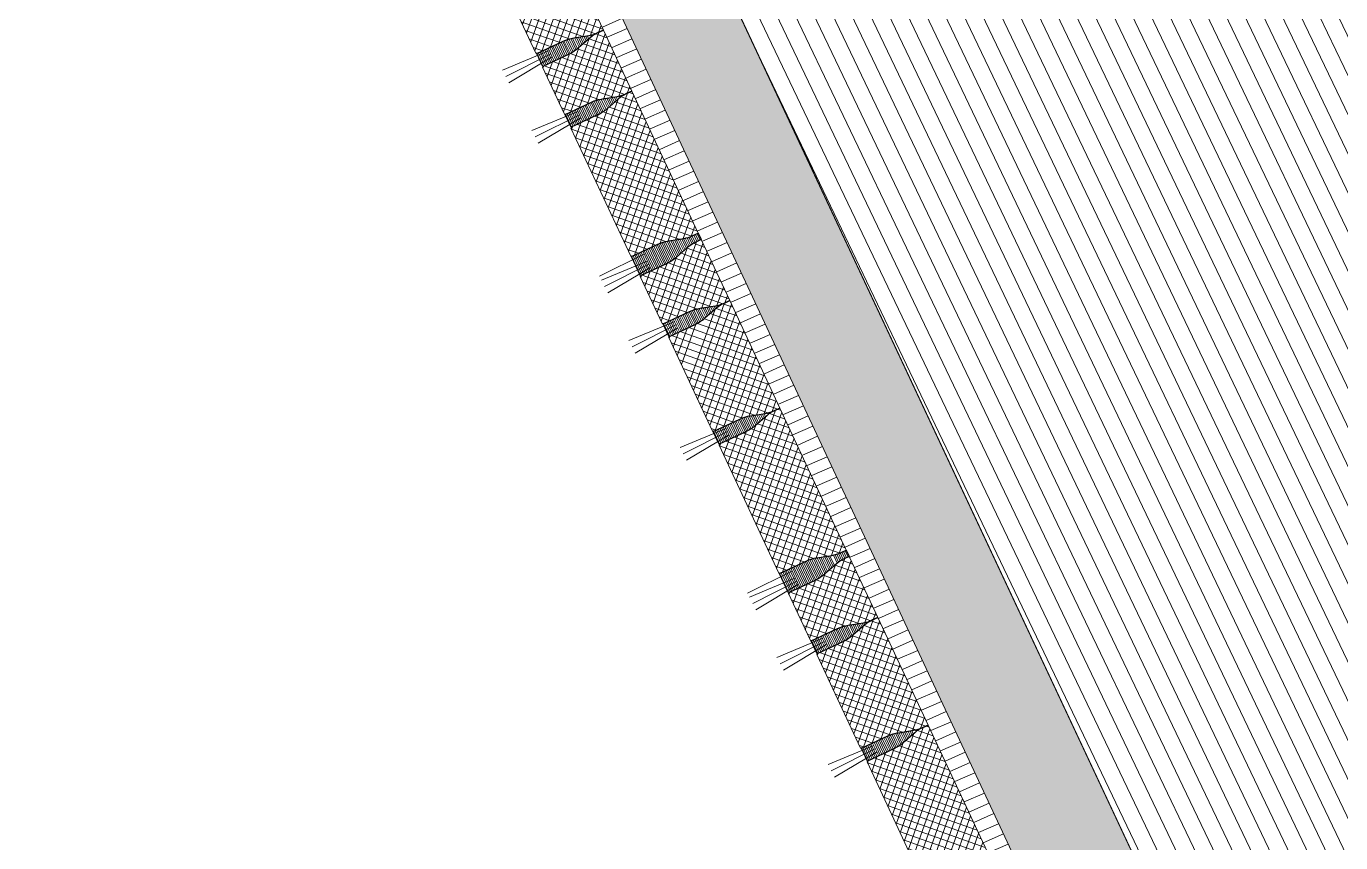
# Model space of a CAD drawing. Header units: metres. Extents: x 679304 to 680626, y 2747329 to 2750056.
# Drawn here: x 679528.639 to 679530.494, y 2747455.26 to 2747456.413 of the extents above; entities that cross this region are included whole.
import ezdxf

# ---------------------------------------------------------------- set-up
doc = ezdxf.new("R2010")
doc.units = ezdxf.units.M
doc.header["$XCLIPFRAME"] = 0
doc.layers.add('-aux', color=50, linetype='Continuous', plot=False)
for name, color, linetype, lineweight in [('02-L-projecció', 6, 'Continuous', 5), ('02-L-seccionat', 4, 'Continuous', 5), ('1-L-GESPA', 64, 'Continuous', 0), ('3-TR Formigó', 252, 'Continuous', 0), ('3-TR terra compactada', 45, 'Continuous', 0), ('3-TR Tot-u', 37, 'Continuous', 0)]:
    doc.layers.add(name, color=color, linetype=linetype, lineweight=lineweight)
doc.layers.add('3- TR terra vegetal', color=253, linetype='Continuous', lineweight=0, true_color=0xbea68e)
doc.layers.add('3-TR sorra granitica', color=254, linetype='Continuous', lineweight=0, true_color=0xf2dac9)
doc.layers.add('SL_TREE_ACACIA_PYCNANTHA', color=52, linetype='Continuous', true_color=0xe0e000)
doc.layers.add('SL_TREE_PROSOPIS_CINERARIA', color=66, linetype='Continuous', true_color=0x5f7f00)
picture_1 = doc.add_image_def('image1.png', size_in_pixel=(900, 793))
picture_2 = doc.add_image_def('image2.png', size_in_pixel=(716, 586))
pattern_1 = [(360, (0.493670771829784, -0.004467717371881), (0, 0.0025), [])]
pattern_2 = [(360, (0.9873415441252291, -0.0089354340452701), (0, 0.0025), [])]
pattern_3 = [(44.92865665922822, (5.891400785651057, -0.8150591845624148), (-0.0067268003707682, 0.0067435733681656), []), (134.9286566592282, (5.891400785651057, -0.8150591845624148), (-0.0067435733681656, -0.0067268003707682), [])]

# ---------------------------------------------------------------- blocks, each defined once
blk = doc.blocks.new('General Section WaterFalls')
at = {"layer": '3- TR terra vegetal'}
h = blk.add_hatch(dxfattribs=at)
h.set_pattern_fill('_USER', color=256, scale=0.0025, angle=-18.27604261022104, style=0, pattern_type=0)
h.set_pattern_definition([(360, (-9.313226e-10, -4.656613e-10), (0, 0.0025), [])])
edge = h.paths.add_edge_path()
edge.add_line((47.99807769665494, -32.02033151010983), (47.99815180303229, -32.01213606660834))
edge.add_arc((47.94973622541874, -32.01169826276601), 0.0484175574030006, -0.5180901328443627, 15.48092904174739)
edge.add_line((47.99639716278761, -31.99877476319671), (47.99063830077459, -31.97798210143905))
edge.add_arc((48.04570964956656, -31.96272920724005), 0.057144591033328, 179.4819066751375, 195.480925755062, ccw=False)
edge.add_line((47.98856739513576, -31.96221248805523), (47.98893929183207, -31.92108539988419))
edge.add_line((47.98893929133192, -31.92108539887704), (48.00900935001219, -31.92126688461286))
edge.add_line((48.0090093491599, -31.92126688593999), (48.00863745118073, -31.96239397613935))
edge.add_arc((47.95149520179257, -31.96187725989148), 0.0571445860738357, -16.517109407062094, -0.5180902821103928, ccw=False)
edge.add_line((48.00628170929849, -31.97812355961651), (48.0001477794811, -31.9988086791279))
edge.add_arc((48.04656737344339, -32.01257387385704), 0.0484175508720061, 163.4828839569681, 179.481903067111)
edge.add_line((47.99815180152655, -32.01213606446982), (47.99807769571008, -32.02033151109893))
h = blk.add_hatch(dxfattribs=at)
h.set_pattern_fill('_USER', color=256, scale=0.0025, angle=-18.27604261022104, style=0, pattern_type=0)
h.set_pattern_definition(pattern_1)
edge = h.paths.add_edge_path()
edge.add_line((48.16556198010221, -32.02184957638383), (48.16563608831923, -32.0136541325091))
edge.add_arc((48.11722051491961, -32.01321632741019), 0.0484175532871072, -0.5180908874735294, 15.48092828320253)
edge.add_line((48.1638814471662, -32.00029283040203), (48.15812258518867, -31.97950016816569))
edge.add_arc((48.21319393673912, -31.96424726909027), 0.0571445945571447, 179.4819104452081, 195.4809295709795, ccw=False)
edge.add_line((48.15605167811736, -31.96373055316508), (48.15642357547693, -31.92260346521308))
edge.add_line((48.15642357617616, -31.92260346421972), (48.17649363445792, -31.92278495227592))
edge.add_line((48.17649363446981, -31.92278495337814), (48.17612173703519, -31.96391204081495))
edge.add_arc((48.11897947499528, -31.96339532383718), 0.0571445978222591, -16.51710976891951, -0.5180906227978994, ccw=False)
edge.add_line((48.1737659946084, -31.97964162798598), (48.16763206504759, -32.00032674709171))
edge.add_arc((48.21405165176838, -32.0140919405967), 0.0484175441230989, 163.4828842022214, 179.4819033208883)
edge.add_line((48.16563608683646, -32.01365413097665), (48.16556197954336, -32.0218495761373))
h = blk.add_hatch(dxfattribs=at)
h.set_pattern_fill('_USER', color=256, scale=0.0025, angle=-18.27604261022104, style=0, pattern_type=0)
h.set_pattern_definition(pattern_1)
edge = h.paths.add_edge_path()
edge.add_line((48.27052074158564, -32.02280224463903), (48.26052115256838, -32.02271182247677))
edge.add_line((48.26052115205675, -32.02271182229742), (48.26059525891176, -32.01451637846329))
edge.add_arc((48.21217968454584, -32.01407857052982), 0.0484175536545109, -0.5180944984186822, 15.48092461457903)
edge.add_line((48.25884061912074, -32.00115507678129), (48.25308175552464, -31.9803624149912))
edge.add_arc((48.30815310310573, -31.96510952082463), 0.0571445891607876, 179.481906764493, 195.4809258867473, ccw=False)
edge.add_line((48.2510108500719, -31.96459280094132), (48.25138274639702, -31.92346571166689))
edge.add_line((48.2513827458024, -31.92346571199596), (48.28145239508303, -31.92373761992646))
edge.add_line((48.28145239548757, -31.9237376190722), (48.28108049791509, -31.96486470989628))
edge.add_arc((48.22393824486062, -31.96434799605049), 0.0571445896665429, -16.517108114524603, -0.5180889844784247, ccw=False)
edge.add_line((48.27872475609183, -31.98059429577552), (48.27259082627445, -32.00127941528691))
edge.add_arc((48.31901041651144, -32.01504460396245), 0.0484175464625861, 163.4828890789814, 179.4819082326843)
edge.add_line((48.27059484925121, -32.01460679899901), (48.27052074096322, -32.02280224383109))
edge.add_line((48.27052074158564, -32.02280224463903), (48.26052115256838, -32.02271182247677))
h = blk.add_hatch(dxfattribs=at)
h.set_pattern_fill('_USER', color=256, scale=0.0025, angle=-18.27604261022104, style=0, pattern_type=0)
h.set_pattern_definition(pattern_1)
edge = h.paths.add_edge_path()
edge.add_line((48.49174846895039, -32.02479922631756), (48.49182257532774, -32.01660378281607))
edge.add_arc((48.44340699864551, -32.01616597943939), 0.0484175574030006, -0.5180901328443627, 15.48092904174739)
edge.add_line((48.49006793508306, -32.0032424798701), (48.48430907307004, -31.98244981811244))
edge.add_arc((48.539380421862, -31.9671969236806), 0.057144591033328, 179.4819066751375, 195.480925755062, ccw=False)
edge.add_line((48.48223816743121, -31.96668020403013), (48.48261006412752, -31.92555311585908))
edge.add_line((48.48261006362736, -31.92555311508477), (48.50268012230763, -31.92573460082059))
edge.add_line((48.50268012238666, -31.92573460144922), (48.50230822440749, -31.96686169164859))
edge.add_arc((48.44516597501933, -31.96634497586638), 0.0571445860738357, -16.517109407062094, -0.5180902821103928, ccw=False)
edge.add_line((48.49995248252525, -31.98259127605707), (48.49381855270787, -32.00327639556846))
edge.add_arc((48.5402381462045, -32.01704159053043), 0.0484175508720061, 163.4828839569681, 179.481903067111)
edge.add_line((48.49182257428765, -32.01660378091037), (48.49174846847119, -32.02479922753948))
h = blk.add_hatch(dxfattribs=at)
h.set_pattern_fill('_USER', color=256, scale=0.0025, angle=-18.27604261022104, style=0, pattern_type=0)
h.set_pattern_definition(pattern_2)
edge = h.paths.add_edge_path()
edge.add_line((48.659232751932, -32.02631729259156), (48.65930686014901, -32.01812184871683))
edge.add_arc((48.61089128721506, -32.01768404454924), 0.0484175532871072, -0.5180908874735294, 15.48092828320253)
edge.add_line((48.65755221946165, -32.00476054707542), (48.65179335748411, -31.98396788483908))
edge.add_arc((48.70686470903456, -31.96871498576366), 0.0571445945571447, 179.4819104452081, 195.4809295709795, ccw=False)
edge.add_line((48.64972245087847, -31.96819826983847), (48.65009434823804, -31.92707118188647))
edge.add_line((48.65009434847161, -31.92707118205726), (48.67016440675337, -31.92725267011346))
edge.add_line((48.67016440676525, -31.92725267028436), (48.66979250933063, -31.96837975772118))
edge.add_arc((48.61265024775639, -31.96786304097623), 0.0571445978222591, -16.51710976891951, -0.5180906227978994, ccw=False)
edge.add_line((48.66743676690385, -31.98410934489221), (48.66130283734303, -32.00479446399793))
edge.add_arc((48.70772242406383, -32.01855965703726), 0.0484175441230989, 163.4828842022214, 179.4819033208883)
edge.add_line((48.6593068591319, -32.01812184765004), (48.65923275183881, -32.02631729281068))
h = blk.add_hatch(dxfattribs=at)
h.set_pattern_fill('_USER', color=256, scale=0.0025, angle=-18.27604261022104, style=0, pattern_type=0)
h.set_pattern_definition(pattern_2)
edge = h.paths.add_edge_path()
edge.add_line((48.76419151434674, -32.02726996131242), (48.75419192532948, -32.02717953915016))
edge.add_line((48.75419192481786, -32.02717953966931), (48.75426603167287, -32.01898409583517))
edge.add_arc((48.70585045730695, -32.01854628743604), 0.0484175536545109, -0.5180944984186822, 15.48092461457903)
edge.add_line((48.75251139141619, -32.00562279322185), (48.74675252782008, -31.98483013143176))
edge.add_arc((48.80182387586683, -31.96957723703235), 0.0571445891607876, 179.481906764493, 195.4809258867473, ccw=False)
edge.add_line((48.74468162190169, -31.96906051784754), (48.7450535182268, -31.9279334285731))
edge.add_line((48.74505351856351, -31.92793342843652), (48.77512316784414, -31.92820533636702))
edge.add_line((48.77512316824868, -31.92820533597842), (48.77475127067619, -31.9693324268025))
edge.add_arc((48.7176090166904, -31.96881571225822), 0.0571445896665429, -16.517108114524603, -0.5180889844784247, ccw=False)
edge.add_line((48.7723955293186, -31.98506201151758), (48.76626159950121, -32.00574713102898))
edge.add_arc((48.81268118880689, -32.01951232133434), 0.0484175464625861, 163.4828890789814, 179.4819082326843)
edge.add_line((48.76426562247798, -32.01907451543957), (48.76419151419, -32.02726996027165))
edge.add_line((48.76419151434674, -32.02726996131242), (48.75419192532948, -32.02717953915016))
h = blk.add_hatch(dxfattribs=at)
h.set_pattern_fill('_USER', color=256, scale=0.0025, angle=-18.27604261022104, style=0, pattern_type=0)
h.set_pattern_definition(pattern_2)
edge = h.paths.add_edge_path()
edge.add_line((48.9854192417115, -32.02926694322377), (48.98549334808885, -32.02107149972229))
edge.add_arc((48.9370777704753, -32.02063369634561), 0.0484175574030006, -0.5180901328443627, 15.48092904174739)
edge.add_line((48.98373870691284, -32.00771019654349), (48.97797984489982, -31.98691753478583))
edge.add_arc((49.03305119415745, -31.97166464058682), 0.057144591033328, 179.4819066751375, 195.480925755062, ccw=False)
edge.add_line((48.97590893972665, -31.97114792116918), (48.97628083642295, -31.93002083299813))
edge.add_line((48.97628083638847, -31.93002083292231), (48.99635089506874, -31.93020231865812))
edge.add_line((48.99635089514777, -31.93020231882111), (48.9959789971686, -31.97132940902047))
edge.add_arc((48.93883674731478, -31.9708126927726), 0.0571445860738357, -16.517109407062094, -0.5180902821103928, ccw=False)
edge.add_line((48.9936232548207, -31.98705899389461), (48.98748932500332, -32.007744113406))
edge.add_arc((49.03390891849994, -32.02150930743665), 0.0484175508720061, 163.4828839569681, 179.481903067111)
edge.add_line((48.98549334704876, -32.02107149781659), (48.98541924123229, -32.0292669444457))
h = blk.add_hatch(dxfattribs=at)
h.set_pattern_fill('_USER', color=256, scale=0.0025, angle=-18.27604261022104, style=0, pattern_type=0)
h.set_pattern_definition([(360, (1.902158041950315, -0.0172079112380743), (0, 0.0025), [])])
edge = h.paths.add_edge_path()
edge.add_line((49.08037838200107, -32.03013268718496), (49.08045248837843, -32.02193724368348))
edge.add_arc((49.03203691123053, -32.0214994403068), 0.0484175574030006, -0.5180901328443627, 15.48092904174739)
edge.add_line((49.0786978485994, -32.00857594143599), (49.07293898658638, -31.98778327967833))
edge.add_arc((49.12801033537835, -31.97253038454801), 0.057144591033328, 179.4819066751375, 195.480925755062, ccw=False)
edge.add_line((49.07086808048188, -31.97201366513036), (49.07123997717819, -31.93088657695932))
edge.add_line((49.07123997714371, -31.93088657734916), (49.09131003582398, -31.93106806308497))
edge.add_line((49.09131003543734, -31.93106806278229), (49.09093813745818, -31.97219515298165))
edge.add_arc((49.03379588713869, -31.97167843789794), 0.0571445860738357, -16.517109407062094, -0.5180902821103928, ccw=False)
edge.add_line((49.08858239511028, -31.98792473785579), (49.08244846529289, -32.00860985736718))
edge.add_arc((49.12886805925518, -32.02237505139783), 0.0484175508720061, 163.4828839569681, 179.481903067111)
edge.add_line((49.08045248733833, -32.02193724224344), (49.08037838152186, -32.03013268887255))
at = {"layer": '3-TR Formigó'}
h = blk.add_hatch(dxfattribs=at)
h.set_pattern_fill('ANSI37', color=256, scale=0.003, angle=-18.34738595099281, style=0)
h.set_pattern_definition([(44.92865665922822, (4.482913515530526, -0.8023189888335764), (-0.0067268003707682, 0.0067435733681656), []), (134.9286566592282, (4.482913515530526, -0.8023189888335764), (-0.0067435733681656, -0.0067268003707682), [])])
edge = h.paths.add_edge_path()
edge.add_line((47.99807769572362, -32.02033151127398), (47.99815180471443, -32.01213606765481))
edge.add_arc((47.94973622728138, -32.01169826393016), 0.0484175574030006, -0.5180901328443627, 15.48092904174739)
edge.add_line((47.9963971641846, -31.99877476412803), (47.99063830092829, -31.97798210539256))
edge.add_arc((48.04570965142921, -31.96272920910269), 0.0571445932949805, 179.4819078841241, 195.4809270473441, ccw=False)
edge.add_line((47.9885673946701, -31.96221249178052), (47.98893925920284, -31.92108889884704))
edge.add_line((47.98893925873563, -31.92108889808878), (47.98814208600695, -31.92108169027694))
edge.add_line((47.98814208665862, -31.92108169011772), (47.98814971856878, -31.92023764869604))
edge.add_line((47.98814971745014, -31.92023764923215), (47.78858642745, -31.9184330737612))
edge.add_line((47.78858642838895, -31.91843307437375), (47.78857879522734, -31.91927711587253))
edge.add_line((47.78857879573479, -31.91927711572498), (47.78778162362163, -31.91926990419322))
edge.add_line((47.78778162365779, -31.91926990356297), (47.7874097589831, -31.96039349841116))
edge.add_arc((47.73026749910786, -31.95987678668462), 0.0571445952686414, -16.517105482874115, -0.51808637105961, ccw=False)
edge.add_line((47.785054017324, -31.97612308547832), (47.77892008610912, -31.99680820550898))
edge.add_arc((47.82533968379721, -32.01057339459658), 0.0484175537626942, 163.4828921215473, 179.4819112537157)
edge.add_line((47.77692411001772, -32.01013559219428), (47.77685000198221, -32.01833103514815))
edge.add_line((47.77685000142082, -32.01833103457466), (47.99807769625735, -32.02033151114548))
h = blk.add_hatch(dxfattribs=at)
h.set_pattern_fill('ANSI37', color=256, scale=0.003, angle=-18.34738595099281, style=0)
h.set_pattern_definition([(44.92865665922822, (5.071543555241078, -0.8076382498256862), (-0.0067268003707682, 0.0067435733681656), []), (134.9286566592282, (5.071543555241078, -0.8076382498256862), (-0.0067435733681656, -0.0067268003707682), [])])
edge = h.paths.add_edge_path()
edge.add_line((48.16556201130151, -32.02184601011686), (48.16563611848816, -32.01365056639225))
edge.add_arc((48.11722053820267, -32.01321275555529), 0.0484175595479427, -0.5180984677643848, 15.48092063279453)
edge.add_line((48.16388147976249, -32.00028926227242), (48.15812261580743, -31.97949660379658))
edge.add_arc((48.21319396235049, -31.96424370747991), 0.0571445900022303, 179.4819084718825, 195.4809275691711, ccw=False)
edge.add_line((48.15605170931667, -31.96372699039057), (48.15642357340724, -31.92260339731106))
edge.add_line((48.15642357338219, -31.92260339669883), (48.15562640039286, -31.9225961878201))
edge.add_line((48.15562639944255, -31.92259618733078), (48.1556340321265, -31.92175214616466))
edge.add_line((48.15563403302803, -31.92175214691088), (48.00981412362747, -31.92043355120851))
edge.add_line((48.00981412362308, -31.92043355107307), (48.00980649264091, -31.92127759525322))
edge.add_line((48.00980649190023, -31.92127759568393), (48.00900931831044, -31.92127038268371))
edge.add_line((48.00900931889191, -31.92127038235776), (48.00863745447788, -31.96239397827284))
edge.add_arc((47.95149520412087, -31.96187726175413), 0.0571445860738357, -16.517109407062094, -0.5180902821103928, ccw=False)
edge.add_line((48.00628171255812, -31.97812356217764), (48.0001477829659, -31.9988086832346))
edge.add_arc((48.04656737670303, -32.01257387711667), 0.0484175511476064, 163.4828856008782, 179.4819047255243)
edge.add_line((47.99815180525183, -32.01213606866077), (47.99807769629651, -32.02033151180126))
edge.add_line((47.99807769572362, -32.02033151197247), (48.16556201069889, -32.02184600950895))
h = blk.add_hatch(dxfattribs=at)
h.set_pattern_fill('ANSI37', color=256, scale=0.003, angle=-18.34738595099281, style=0)
h.set_pattern_definition([(44.92865665922822, (5.071543524041771, -0.8076418172568082), (-0.0067268003707682, 0.0067435733681656), []), (134.9286566592282, (5.071543524041771, -0.8076418172568082), (-0.0067435733681656, -0.0067268003707682), [])])
edge = h.paths.add_edge_path()
edge.add_line((48.26052115019411, -32.02271182276309), (48.26059525984818, -32.01451637936296))
edge.add_arc((48.21217967430129, -32.0140785756521), 0.0484175640029159, -0.5180874265220125, 15.48093170709386)
edge.add_line((48.25884061772376, -32.00115507328883), (48.25308175428594, -31.9803624154742))
edge.add_arc((48.30815310170874, -31.96510952105746), 0.0571445893227543, 179.4819072091405, 195.4809263397831, ccw=False)
edge.add_line((48.25101084867492, -31.96459280140698), (48.25138271328273, -31.92346920898869))
edge.add_line((48.25138271227479, -31.92346920981072), (48.25058553932094, -31.92346200045331))
edge.add_line((48.25058553926647, -31.9234620006755), (48.25059317198591, -31.92261795903069))
edge.add_line((48.25059317238629, -31.92261795909144), (48.17729837486814, -31.92195518261587))
edge.add_line((48.17729837587103, -31.92195518221706), (48.17729074278447, -31.92279922423102))
edge.add_line((48.17729074181989, -31.92279922403395), (48.17649356874732, -31.92279201169495))
edge.add_line((48.17649356881156, -31.92279201233759), (48.17612170469367, -31.96391560884088))
edge.add_arc((48.11897945590317, -31.96339889382944), 0.0571445847260143, -16.517107493792878, -0.5180883785645278, ccw=False)
edge.add_line((48.17376596247777, -31.97964519215748), (48.16763203193024, -32.00033031387973))
edge.add_arc((48.21405162801966, -32.0140955047682), 0.0484175516988072, 163.4828888886982, 179.4819080003339)
edge.add_line((48.16563605563715, -32.01365770003758), (48.16556194837545, -32.02185314324701))
edge.add_line((48.1655619489029, -32.02185314334929), (48.2605211501561, -32.02271182203221))
h = blk.add_hatch(dxfattribs=at)
h.set_pattern_fill('ANSI37', color=256, scale=0.003, angle=-18.34738595099281, style=0)
h.set_pattern_definition([(44.92865665922822, (4.976584287825971, -0.8067867062054574), (-0.0067268003707682, 0.0067435733681656), []), (134.9286566592282, (4.976584287825971, -0.8067867062054574), (-0.0067435733681656, -0.0067268003707682), [])])
edge = h.paths.add_edge_path()
edge.add_line((48.49174846848473, -32.02479922771454), (48.49182257747553, -32.01660378409537))
edge.add_arc((48.44340700050816, -32.01616597967222), 0.0484175574030006, -0.5180901328443627, 15.48092904174739)
edge.add_line((48.4900679369457, -32.00324248103425), (48.48430907368939, -31.98244982229878))
edge.add_arc((48.53938042372465, -31.96719692600891), 0.0571445932949805, 179.4819078841241, 195.4809270473441, ccw=False)
edge.add_line((48.48223816649988, -31.96668020775542), (48.48261003103263, -31.92555661482194))
edge.add_line((48.48261003103107, -31.92555661476217), (48.48181285830239, -31.92554940695032))
edge.add_line((48.48181285941973, -31.92554940655828), (48.48182049132989, -31.9247053651366))
edge.add_line((48.48182049021125, -31.92470536567271), (48.28225720021111, -31.92290079020176))
edge.add_line((48.28225720161572, -31.92290079034865), (48.2822495684541, -31.92374483184743))
edge.add_line((48.28224956709892, -31.92374483146705), (48.28145239498575, -31.92373761993529))
edge.add_line((48.28145239595324, -31.92373762000352), (48.28108053127855, -31.96486121485172))
edge.add_arc((48.22393827186897, -31.96434450265952), 0.0571445952686414, -16.517105482874115, -0.51808637105961, ccw=False)
edge.add_line((48.27872479008511, -31.98059080191888), (48.27259085887023, -32.00127592194955))
edge.add_arc((48.31901045655832, -32.01504111103714), 0.0484175537626942, 163.4828921215473, 179.4819112537157)
edge.add_line((48.27059488138184, -32.01460330816917), (48.27052077334634, -32.02279875112304))
edge.add_line((48.2705207746476, -32.02279875054955), (48.49174846948411, -32.02479922712038))
h = blk.add_hatch(dxfattribs=at)
h.set_pattern_fill('ANSI37', color=256, scale=0.003, angle=-18.34738595099281, style=0)
h.set_pattern_definition([(44.92865665922822, (5.565214327536523, -0.8121059667319059), (-0.0067268003707682, 0.0067435733681656), []), (134.9286566592282, (5.565214327536523, -0.8121059667319059), (-0.0067435733681656, -0.0067268003707682), [])])
edge = h.paths.add_edge_path()
edge.add_line((48.65923278359696, -32.02631372632459), (48.65930689078361, -32.01811828259998))
edge.add_arc((48.61089131003246, -32.01768047199585), 0.0484175595479427, -0.5180984677643848, 15.48092063279453)
edge.add_line((48.65755225205794, -32.00475697917864), (48.65179338810288, -31.9839643207028))
edge.add_arc((48.70686473464593, -31.9687114241533), 0.0571445900022303, 179.4819084718825, 195.4809275691711, ccw=False)
edge.add_line((48.64972248207777, -31.96819470729679), (48.65009434616835, -31.92707111421728))
edge.add_line((48.65009434521198, -31.92707111430355), (48.64929717222264, -31.92706390542482))
edge.add_line((48.64929717266932, -31.9270639049355), (48.64930480535328, -31.92621986376936))
edge.add_line((48.64930480532348, -31.9262198638171), (48.50348489592292, -31.92490126811473))
edge.add_line((48.5034848949872, -31.92490126844496), (48.50347726400503, -31.9257453126251))
edge.add_line((48.50347726419568, -31.92574531259015), (48.50268009060589, -31.92573809958993))
edge.add_line((48.50268009165302, -31.92573809926398), (48.50230822723898, -31.96686169517906))
edge.add_arc((48.44516597688198, -31.96634497889318), 0.0571445860738357, -16.517109407062094, -0.5180902821103928, ccw=False)
edge.add_line((48.49995248531922, -31.98259127931669), (48.49381855572701, -32.00327640037365))
edge.add_arc((48.54023814899846, -32.01704159448855), 0.0484175511476064, 163.4828856008782, 179.4819047255243)
edge.add_line((48.49182257754728, -32.01660378533416), (48.49174846859195, -32.02479922847465))
edge.add_line((48.49174846801907, -32.02479922864586), (48.65923278299433, -32.02631372618234))
h = blk.add_hatch(dxfattribs=at)
h.set_pattern_fill('ANSI37', color=256, scale=0.003, angle=-18.34738595099281, style=0)
h.set_pattern_definition([(44.92865665922822, (5.565214296337217, -0.8121095336973667), (-0.0067268003707682, 0.0067435733681656), []), (134.9286566592282, (5.565214296337217, -0.8121095336973667), (-0.0067435733681656, -0.0067268003707682), [])])
edge = h.paths.add_edge_path()
edge.add_line((48.75419192248955, -32.02717953920365), (48.75426603214362, -32.01898409580352))
edge.add_arc((48.7058504470624, -32.01854629372247), 0.0484175640029159, -0.5180874265220125, 15.48093170709386)
edge.add_line((48.75251138955355, -32.00562278996222), (48.74675252611572, -31.98483013214759))
edge.add_arc((48.80182387307286, -31.96957723796368), 0.0571445893227543, 179.4819072091405, 195.4809263397831, ccw=False)
edge.add_line((48.74468162097037, -31.96906051924452), (48.74505348557818, -31.92793692682623))
edge.add_line((48.74505348457024, -31.92793692694977), (48.74425631161638, -31.92792971759236))
edge.add_line((48.74425631202758, -31.92792971758172), (48.74426394474702, -31.92708567593691))
edge.add_line((48.74426394561305, -31.92708567529917), (48.6709691480949, -31.9264228988236))
edge.add_line((48.67096914770081, -31.92642289935611), (48.67096151461425, -31.92726694137008))
edge.add_line((48.67096151458099, -31.927266941173), (48.67016434150843, -31.927259728834))
edge.add_line((48.67016434157267, -31.92725972924382), (48.66979247745478, -31.9683833257471))
edge.add_arc((48.61265022819861, -31.96786661073566), 0.0571445847260143, -16.517107493792878, -0.5180883785645278, ccw=False)
edge.add_line((48.66743673523888, -31.98411290999502), (48.66130280469135, -32.00479803171727))
edge.add_arc((48.7077224003151, -32.01856322214008), 0.0484175516988072, 163.4828888886982, 179.4819080003339)
edge.add_line((48.65930682793259, -32.01812541624531), (48.6592327206709, -32.02632085945474))
edge.add_line((48.65923272119835, -32.02632085978985), (48.75419192245153, -32.02717953847276))
h = blk.add_hatch(dxfattribs=at)
h.set_pattern_fill('ANSI37', color=256, scale=0.003, angle=-18.34738595099281, style=0)
h.set_pattern_definition([(44.92865665922822, (5.470255060587078, -0.8112544233445078), (-0.0067268003707682, 0.0067435733681656), []), (134.9286566592282, (5.470255060587078, -0.8112544233445078), (-0.0067435733681656, -0.0067268003707682), [])])
edge = h.paths.add_edge_path()
edge.add_line((48.98541924124583, -32.02926694438793), (48.98549335023664, -32.02107150076876))
edge.add_arc((48.9370777728036, -32.02063369657845), 0.0484175574030006, -0.5180901328443627, 15.48092904174739)
edge.add_line((48.98373870970681, -32.0077101981733), (48.9779798464505, -31.98691753943783))
edge.add_arc((49.03305119602009, -31.97166464291513), 0.0571445932949805, 179.4819078841241, 195.4809270473441, ccw=False)
edge.add_line((48.97590893926099, -31.97114792489447), (48.97628080379373, -31.93002433196099))
edge.add_line((48.97628080379218, -31.93002433143556), (48.97548363106349, -31.93001712362371))
edge.add_line((48.97548363171518, -31.9300171234645), (48.97549126362534, -31.92917308204282))
edge.add_line((48.97549126343801, -31.9291730823461), (48.77592797343788, -31.92736850687515))
edge.add_line((48.77592797391116, -31.9273685074877), (48.77592034074955, -31.92821254898648))
edge.add_line((48.77592033986002, -31.92821254837327), (48.77512316774686, -31.92820533684151))
edge.add_line((48.77512316824868, -31.92820533644408), (48.77475130357399, -31.96932893129228))
edge.add_arc((48.71760904463008, -31.9688122200314), 0.0571445952686414, -16.517105482874115, -0.51808637105961, ccw=False)
edge.add_line((48.77239556191489, -31.9850585188251), (48.76626163070001, -32.00574363885576))
edge.add_arc((48.81268122931942, -32.01950882794335), 0.0484175537626942, 163.4828921215473, 179.4819112537157)
edge.add_line((48.76426565367729, -32.0190710243769), (48.76419154564178, -32.02726646733077))
edge.add_line((48.76419154694303, -32.02726646745578), (48.98541924177956, -32.02926694402659))
h = blk.add_hatch(dxfattribs=at)
h.set_pattern_fill('ANSI37', color=256, scale=0.003, angle=-18.34738595099281, style=0)
h.set_pattern_definition(pattern_3)
edge = h.paths.add_edge_path()
edge.add_line((49.08037841087207, -32.03012919030153), (49.08045252052614, -32.0219337469014))
edge.add_arc((49.03203693544492, -32.02149594435468), 0.0484175640029159, -0.5180874265220125, 15.48093170709386)
edge.add_line((49.07869787886738, -32.00857244152576), (49.07293901542956, -31.98777978371114))
edge.add_arc((49.12801036285237, -31.97252688929439), 0.0571445893227543, 179.4819072091405, 195.4809263397831, ccw=False)
edge.add_line((49.07086810935289, -31.97201017080806), (49.0712399739607, -31.93088657838977))
edge.add_line((49.07123997434974, -31.93088657734916), (49.07044280139588, -31.93087936799175))
edge.add_line((49.07044280041009, -31.93087936914526), (49.07045043312954, -31.93003532750045))
edge.add_line((49.07045043446124, -31.93003532662988), (48.99715563694308, -31.92937255015431))
edge.add_line((48.99715563561767, -31.92937255045399), (48.99714800253111, -31.93021659246796))
edge.add_line((48.99714800342917, -31.93021659296937), (48.99635083035661, -31.93020938063037))
edge.add_line((48.99635083088651, -31.93020938010886), (48.99597896676862, -31.97133297661214))
edge.add_arc((48.93883671797812, -31.97081626323052), 0.0571445847260143, -16.517107493792878, -0.5180883785645278, ccw=False)
edge.add_line((48.99362322455272, -31.98706256039441), (48.98748929400518, -32.00774768211666))
edge.add_arc((49.03390888916328, -32.02151287323796), 0.0484175516988072, 163.4828888886982, 179.4819080003339)
edge.add_line((48.9854933177121, -32.02107506757602), (48.9854192104504, -32.02927051078545))
edge.add_line((48.98541920911521, -32.02927051112056), (49.0803784103684, -32.03012918980348))
h = blk.add_hatch(dxfattribs=at)
h.set_pattern_fill('ANSI37', color=256, scale=0.003, angle=-18.34738595099281, style=0)
h.set_pattern_definition(pattern_3)
edge = h.paths.add_edge_path()
edge.add_line((49.17533767828718, -32.03098080144264), (49.17541178808727, -32.02278535760034))
edge.add_arc((49.12699620518833, -32.02234755759127), 0.0484175625927815, -0.5180863134914306, 15.48093277880059)
edge.add_line((49.1736571462825, -32.0094240535982), (49.16789828284467, -31.98863139578357))
edge.add_arc((49.22296963399276, -31.97337850229815), 0.0571445921296045, 179.4819053230401, 195.4809244588487, ccw=False)
edge.add_line((49.16582737723365, -31.97286178194918), (49.16619924143886, -31.93173819037872))
edge.add_line((49.16619924176484, -31.9317381894216), (49.16540206910305, -31.93173097917985))
edge.add_line((49.16540206829086, -31.93173097958788), (49.16540970097481, -31.93088693842176))
edge.add_line((49.16540970187634, -31.93088693777099), (49.09211490424765, -31.93022416125891))
edge.add_line((49.09211490442976, -31.93022416206077), (49.09210727119718, -31.93106820451691))
edge.add_line((49.09210727130994, -31.93106820434332), (49.09131009852944, -31.93106099111997))
edge.add_line((49.09131009830161, -31.93106099078432), (49.09093823403769, -31.97218458772977))
edge.add_arc((49.03379598492756, -31.97166787530296), 0.0571445847571708, -16.517107027119607, -0.5180878983168213, ccw=False)
edge.add_line((49.08858249289915, -31.98791417200118), (49.0824485623871, -32.00859929324475))
edge.add_arc((49.12886815657839, -32.02236448414624), 0.0484175515967398, 163.4828894437157, 179.4819085671439)
edge.add_line((49.0804525851272, -32.02192667871714), (49.08037847786551, -32.03012212192656))
edge.add_line((49.08037847699597, -32.03012212156318), (49.1753376779571, -32.03098080113045))
at = {"layer": '3-TR sorra granitica'}
h = blk.add_hatch(dxfattribs=at)
h.set_pattern_fill('LINE', color=256, scale=0.005, angle=69.72395738977895, style=0)
h.set_pattern_definition([(87.99999999999993, (68.07752234721556, 216.8941087389831), (-0.0158653293789282, 0.0005540295101522), [])])
h.paths.add_polyline_path([(46.89664648473263, -32.04174399282783), (50.52290014317259, -32.07450938317925), (50.52317120041698, -32.04451060760766), (46.89664648519829, -32.01037536654621)])
at = {"layer": '3-TR terra compactada'}
h = blk.add_hatch(dxfattribs=at)
h.set_pattern_fill('LINE', color=256, scale=0.0075)
h.set_pattern_definition([(360, (-1.593222050461918, -1.450000001117587), (0, 0.0238125), [])])
edge = h.paths.add_edge_path(flags=16)
edge.add_arc((87.91270721703766, -34.89102650922723), 0.0300000000000011, 0, 360)
h.paths.add_polyline_path([(60.86794612370431, -34.06345526850782), (60.86794612370431, -34.8165326055605), (77.28848761087283, -34.81653260439634), (77.28848760994151, -35.96653260430321), (94.02980208816007, -35.96653260337189), (94.02346620196477, -34.53352967253886), (88.77741158520803, -34.42881766473874), (88.7764219455421, -34.4783984052483), (88.67512278445065, -34.85645277681761), (84.06023222394288, -34.76436978625134), (83.96552849235012, -34.41241660504602), (83.95774579746649, -34.38224918977358), (83.95875280490145, -34.33179827523418), (79.98875382728875, -34.25026744417846), (79.98875382775441, -35.78771875007078), (77.43852502759546, -35.78771875007078), (77.43852502852678, -35.43748732609675), (78.61814005719498, -35.43770227907226), (78.05505687510595, -33.4629564518109), (67.10211191978306, -33.3788115279749), (67.01179703883827, -33.17811179091223), (66.85097349714488, -33.17687627975829), (63.56725041614845, -33.15126436809078), (63.56725041707978, -34.70336046814919), (61.01713174395263, -34.70336046768352), (61.0171317444183, -34.35336060426198), (62.10765844490379, -34.35336060402915), (61.58575402200222, -32.50950451311656), (50.68157043308019, -32.42573419259861), (50.59114177431911, -32.2250335814897), (50.42511908290908, -32.2237581287045), (47.14811543934047, -32.19819437991828), (47.14721526950597, -33.38156245509163), (44.99754665372893, -33.38156245509163), (44.99754665279761, -33.03156259073876), (45.56926759378984, -33.03156259120442), (45.14311256445944, -31.55625739693642), (34.2616229839623, -31.47266142093577), (34.17091776337475, -31.2719586850144), (34.00475173024461, -31.27068213094026), (30.72633214015514, -31.24511096207425), (30.72633214108646, -32.37863686797209), (28.57621343620122, -32.37863686820492), (28.57621343526989, -32.02863700361922), (29.14793437626213, -32.02863700361922), (28.72177934786305, -30.55333180958405), (17.8412764519453, -30.4697434140835), (17.68143947003409, -31.50181839196012), (28.27606689184904, -31.50181839149445), (28.27606689091772, -32.61037793336436), (44.44740463607013, -32.61037793196738), (44.44740463700145, -34.06345526920631)])
at = {"layer": '3-TR Tot-u'}
h = blk.add_hatch(dxfattribs=at)
h.set_pattern_fill('EARTH', color=256, scale=0.005, angle=-84.07414778341365)
h.set_pattern_definition([(275.9258522165863, (-9.313226e-10, -4.656613e-10), (0.0348582512672567, -0.0283024260194916), [0.03175, -0.03175]), (275.9258522165863, (0.0118426261469722, 0.0012292172759771), (0.0348582512672567, -0.0283024260194916), [0.03175, -0.03175]), (275.9258522165863, (0.0236852532252669, 0.0024584343191236), (0.0348582512672567, -0.0283024260194916), [0.03175, -0.03175]), (5.925852216586345, (0.0280425352975726, -0.001079369103536), (0.0283024260194916, 0.0348582512672567), [0.03175, -0.03175]), (5.925852216586345, (0.0292717516422272, -0.0129219959490001), (0.0283024260194916, 0.0348582512672567), [0.03175, -0.03175]), (5.925852216586345, (0.0305009693838656, -0.0247646232601255), (0.0283024260194916, 0.0348582512672567), [0.03175, -0.03175])])
h.paths.add_polyline_path([(50.42511908290908, -32.2237581287045), (50.49240500992164, -32.07423384138383), (46.89760287944227, -32.04175263433717), (46.89760287851095, -32.08275678753853), (47.14765760349109, -32.19819080852904)])
at = {"layer": '-aux'}
for points in [[(47.99807769572362, -32.02033151173964), (47.99807769665494, -32.02033151010983), (47.99815180385485, -32.01213606679812, 0.0699225111475427), (47.99639716278761, -31.99877476319671), (47.99063830031082, -31.97798210196197, -0.0699225111480096), (47.98856739513576, -31.96221248805523), (47.98893929133192, -31.92108539887704), (48.0090093491599, -31.92126688593999), (48.00863745156675, -31.96239397535101, -0.0699225111484148), (48.00628170929849, -31.97812355961651), (48.00014777993784, -31.99880867823959, 0.0699225111479849), (47.99815180152655, -32.01213606446982), (47.99807769572362, -32.02033151173964), (47.99807769665494, -32.02033151010983)], [(48.16556197917089, -32.02184957638383), (48.16556198010221, -32.02184957638383), (48.16563608823344, -32.01365413190797, 0.0699225111475427), (48.1638814471662, -32.00029283040203), (48.15812258515506, -31.97950016753748, -0.0699225111480096), (48.15605167811736, -31.96373055316508), (48.15642357617616, -31.92260346421972), (48.17649363446981, -31.92278495337814), (48.17612173641101, -31.96391204046086, -0.0699225111484148), (48.1737659946084, -31.97964162798598), (48.16763206431642, -32.00032674707472, 0.0699225111479849), (48.16563608683646, -32.01365413097665), (48.16556197917089, -32.02184957638383), (48.16556198010221, -32.02184957638383)], [(48.27052074158564, -32.02280224463903), (48.26052115205675, -32.02271182229742), (48.26059525972232, -32.01451637828723, 0.0699225111475427), (48.25884061912074, -32.00115507678129), (48.25308175617829, -31.98036241414957, -0.0699225111480096), (48.2510108500719, -31.96459280094132), (48.2513827458024, -31.92346571199596), (48.28145239548757, -31.9237376190722), (48.28108049742877, -31.96486471034587, -0.0699225111484148), (48.27872475609183, -31.98059429577552), (48.27259082626551, -32.00127941486426, 0.0699225111479849), (48.27059484925121, -32.01460679899901), (48.27052074158564, -32.02280224463903), (48.26052115205675, -32.02271182229742)], [(48.49174846848473, -32.02479922771454), (48.49174846895039, -32.02479922631756), (48.49182257568464, -32.01660378277302, 0.0699225111475427), (48.49006793508306, -32.0032424798701), (48.48430907307193, -31.98244981747121, -0.0699225111480096), (48.48223816743121, -31.96668020403013), (48.48261006362736, -31.92555311508477), (48.50268012238666, -31.92573460144922), (48.5023082238622, -31.9668616913259, -0.0699225111484148), (48.49995248252525, -31.98259127605707), (48.49381855269894, -32.00327639561147, 0.0699225111479849), (48.49182257428765, -32.01660378091037), (48.49174846848473, -32.02479922771454), (48.49174846895039, -32.02479922631756)], [(48.65923275146633, -32.02631729282439), (48.659232751932, -32.02631729259156), (48.65930686099455, -32.01812184881419, 0.0699225111475427), (48.65755221946165, -32.00476054707542), (48.65179335838184, -31.9839678844437, -0.0699225111480096), (48.64972245087847, -31.96819826983847), (48.65009434847161, -31.92707118205726), (48.67016440676525, -31.92725267028436), (48.66979250870645, -31.96837975783274, -0.0699225111484148), (48.66743676690385, -31.98410934489221), (48.66130283707753, -32.00479446351528, 0.0699225111479849), (48.6593068591319, -32.01812184765004), (48.65923275146633, -32.02631729282439), (48.659232751932, -32.02631729259156)], [(48.76419151434674, -32.02726996131242), (48.75419192481786, -32.02717953966931), (48.75426603155211, -32.01898409542628, 0.0699225111475427), (48.75251139141619, -32.00562279322185), (48.74675252800807, -31.98483013152145, -0.0699225111480096), (48.74468162190169, -31.96906051784754), (48.74505351856351, -31.92793342843652), (48.77512316824868, -31.92820533597842), (48.77475127065554, -31.96933242818341, -0.0699225111484148), (48.7723955293186, -31.98506201151758), (48.76626159949228, -32.00574713130482, 0.0699225111479849), (48.76426562247798, -32.01907451543957), (48.76419151434674, -32.02726996131242), (48.75419192481786, -32.02717953966931)], [(48.98541924124583, -32.02926694462076), (48.9854192417115, -32.02926694322377), (48.98549334798008, -32.02107149967924, 0.0699225111475427), (48.98373870691284, -32.00771019654349), (48.97797984583303, -31.98691753484309, -0.0699225111480096), (48.97590893972665, -31.97114792116918), (48.97628083638847, -31.93002083292231), (48.99635089514777, -31.93020231882111), (48.99597899708897, -31.97132940893061, -0.0699225111484148), (48.9936232548207, -31.98705899389461), (48.98748932452872, -32.00774411251769, 0.0699225111479849), (48.98549334704876, -32.02107149781659), (48.98541924124583, -32.02926694462076), (48.9854192417115, -32.02926694322377)], [(49.08037838200107, -32.03013268904761), (49.08037838200107, -32.03013268718496), (49.08045248966664, -32.02193724457174, 0.0699225111475427), (49.0786978485994, -32.00857594143599), (49.07293898565694, -31.98778327880428, -0.0699225111480096), (49.07086808048188, -31.97201366513036), (49.07123997714371, -31.93088657734916), (49.09131003543734, -31.93106806278229), (49.09093813830986, -31.97219515335746, -0.0699225111484148), (49.08858239511028, -31.98792473785579), (49.08244846621528, -32.00860985694453, 0.0699225111479849), (49.08045248733833, -32.02193724224344), (49.08037838200107, -32.03013268904761), (49.08037838200107, -32.03013268718496)]]:
    blk.add_lwpolyline(points, format="xyb", dxfattribs=at)
at = {"layer": '02-L-projecció'}
for points in [[(30.72633214015514, -31.24511096207425), (34.00475173024461, -31.27068213094026), (34.17091776337475, -31.2719586850144), (34.2616229839623, -31.47266142093577), (45.14311256445944, -31.55625739693642), (45.56926759378984, -33.03156259120442), (44.99754665279761, -33.03156259073876), (44.99754665372893, -33.38156245509163), (47.14721526950597, -33.38156245509163), (47.14811543934047, -32.19819437991828), (50.42511908290908, -32.2237581287045), (50.59114177431911, -32.2250335814897), (50.68157043308019, -32.42573419259861), (61.58575402200222, -32.50950451311656), (62.10765844490379, -34.35336060402915), (61.0171317444183, -34.35336060426198), (61.01713174395263, -34.70336046768352), (63.56725041707978, -34.70336046814919), (63.56725041614845, -33.15126436809078), (66.85097349714488, -33.17687627975829)], [(50.52290014317259, -32.07450938294642), (46.89664648473263, -32.04174399282783)], [(47.14766533998772, -32.19857941172086), (61.73765311250463, -32.31066556135193)], [(50.42511908290908, -32.2237581287045), (47.32175039779394, -32.19991680327803)]]:
    blk.add_lwpolyline(points, dxfattribs=at)
at = {"layer": '02-L-seccionat'}
for points in [[(47.99807769572362, -32.02033151127398), (47.9981518057175, -32.01213606772944, 0.0699225111487571), (47.9963971641846, -31.99877476412803), (47.99063830031082, -31.97798210568726, -0.0699225111482901), (47.9885673946701, -31.96221249178052), (47.98893925873563, -31.92108889808878), (47.98814208665862, -31.92108169011772), (47.98814971745014, -31.92023764923215), (47.78858642838895, -31.91843307437375), (47.78857879573479, -31.91927711572498), (47.78778162365779, -31.91926990356297), (47.78740975866094, -31.96039349865169, -0.0699225111482901), (47.785054017324, -31.97612308547832), (47.77892008610069, -31.99680820433423, 0.0699225111487571), (47.77692411001772, -32.01013559219428), (47.77685000142082, -32.01833103457466)], [(48.16556201130151, -32.02184601011686), (48.16563611803577, -32.01365056610666, 0.0699225111487571), (48.16388147976249, -32.00028926227242), (48.15812261495739, -31.97949660336599, -0.0699225111482901), (48.15605170931667, -31.96372699039057), (48.15642357338219, -31.92260339669883), (48.15562639944255, -31.92259618733078), (48.15563403302803, -31.92175214691088), (48.00981412362308, -31.92043355107307), (48.00980649190023, -31.92127759568393), (48.00900931889191, -31.92127038235776), (48.00863745389506, -31.96239397814498, -0.0699225111482901), (48.00628171255812, -31.97812356217764), (48.0001477827318, -31.99880868359469, 0.0699225111487571), (47.99815180525183, -32.01213606866077), (47.99807769572362, -32.02033151197247)], [(48.26052115019411, -32.02271182276309), (48.26059526018799, -32.01451637852006, 0.0699225111487571), (48.25884061772376, -32.00115507328883), (48.25308175384998, -31.98036241531372, -0.0699225111482901), (48.25101084867492, -31.96459280140698), (48.25138271227479, -31.92346920981072), (48.25058553926647, -31.9234620006755), (48.25059317238629, -31.92261795909144), (48.17729837587103, -31.92195518221706), (48.17729074181989, -31.92279922403395), (48.17649356881156, -31.92279201233759), (48.17612170428038, -31.96391560812481, -0.0699225111482901), (48.17376596247777, -31.97964519215748), (48.16763203265145, -32.00033031404018, 0.0699225111487571), (48.16563605563715, -32.01365770003758), (48.1655619489029, -32.02185314334929)], [(48.49174846848473, -32.02479922771454), (48.49182257801294, -32.01660378440283, 0.0699225111487571), (48.4900679369457, -32.00324248103425), (48.48430907353758, -31.98244982282631, -0.0699225111482901), (48.48223816649988, -31.96668020775542), (48.48261003103107, -31.92555661476217), (48.48181285941973, -31.92554940655828), (48.48182049021125, -31.92470536567271), (48.28225720161572, -31.92290079034865), (48.28224956709892, -31.92374483146705), (48.28145239595324, -31.92373762000352), (48.28108053095639, -31.96486121485941, -0.0699225111482901), (48.27872479008511, -31.98059080191888), (48.27259085839614, -32.00127592124045, 0.0699225111487571), (48.27059488138184, -32.01460330816917), (48.2705207746476, -32.02279875054955)], [(48.65923278359696, -32.02631372632459), (48.65930689079687, -32.01811828347854, 0.0699225111487571), (48.65755225205794, -32.00475697917864), (48.6517933877185, -31.98396432166919, -0.0699225111482901), (48.64972248207777, -31.96819470729679), (48.65009434521198, -31.92707111430355), (48.64929717266932, -31.9270639049355), (48.64930480532348, -31.9262198638171), (48.5034848949872, -31.92490126844496), (48.50347726419568, -31.92574531259015), (48.50268009165302, -31.92573809926398), (48.5023082261905, -31.96686169505119, -0.0699225111482901), (48.49995248531922, -31.98259127931669), (48.49381855549291, -32.00327639980242, 0.0699225111487571), (48.49182257754728, -32.01660378533416), (48.49174846801907, -32.02479922864586)], [(48.75419192248955, -32.02717953920365), (48.75426603248342, -32.01898409519345, 0.0699225111487571), (48.75251138955355, -32.00562278996222), (48.74675252614543, -31.98483013315126, -0.0699225111482901), (48.74468162097037, -31.96906051924452), (48.74505348457024, -31.92793692694977), (48.74425631202758, -31.92792971758172), (48.74426394561305, -31.92708567529917), (48.67096914770081, -31.92642289935611), (48.67096151458099, -31.927266941173), (48.67016434157267, -31.92725972924382), (48.66979247704148, -31.96838332572952, -0.0699225111482901), (48.66743673523888, -31.98411290999502), (48.6613028049469, -32.00479803024791, 0.0699225111487571), (48.65930682793259, -32.01812541624531), (48.65923272119835, -32.02632085978985)], [(48.98541924124583, -32.02926694438793), (48.98549335077404, -32.02107150107622, 0.0699225111487571), (48.98373870970681, -32.0077101981733), (48.97797984536737, -31.98691753903404, -0.0699225111482901), (48.97590893926099, -31.97114792489447), (48.97628080379218, -31.93002433143556), (48.97548363171518, -31.9300171234645), (48.97549126343801, -31.9291730823461), (48.77592797391116, -31.9273685074877), (48.77592033986002, -31.92821254837327), (48.77512316824868, -31.92820533644408), (48.77475130278617, -31.96932893106714, -0.0699225111482901), (48.77239556191489, -31.9850585188251), (48.76626163115725, -32.00574363861233, 0.0699225111487571), (48.76426565367729, -32.0190710243769), (48.76419154694303, -32.02726646745578)], [(49.08037841087207, -32.03012919030153), (49.08045252086594, -32.0219337460585, 0.0699225111487571), (49.07869787886738, -32.00857244152576), (49.07293901592493, -31.98777978355065, -0.0699225111482901), (49.07086810935289, -31.97201017080806), (49.07123997434974, -31.93088657734916), (49.07044280041009, -31.93087936914526), (49.07045043446124, -31.93003532662988), (48.99715563561767, -31.92937255045399), (48.99714800342917, -31.93021659296937), (48.99635083088651, -31.93020938010886), (48.995978965424, -31.97133297706023, -0.0699225111482901), (48.99362322455272, -31.98706256039441), (48.98748929379507, -32.00774768204428, 0.0699225111487571), (48.9854933177121, -32.02107506757602), (48.98541920911521, -32.02927051112056)], [(49.17533767828718, -32.03098080144264), (49.17541178874671, -32.02278535813093, 0.0699225111487571), (49.1736571462825, -32.0094240535982), (49.16789828334003, -31.98863139632158, -0.0699225111482901), (49.16582737723365, -31.97286178194918), (49.16619924176484, -31.9317381894216), (49.16540206829086, -31.93173097958788), (49.16540970187634, -31.93088693777099), (49.09211490442976, -31.93022416206077), (49.09210727130994, -31.93106820434332), (49.09131009830161, -31.93106099078432), (49.09093823377043, -31.972184588667, -0.0699225111482901), (49.08858249289915, -31.98791417200118), (49.08244856167584, -32.00859929271974, 0.0699225111487571), (49.0804525851272, -32.02192667871714), (49.08037847699597, -32.03012212156318)]]:
    blk.add_lwpolyline(points, format="xyb", close=True, dxfattribs=at)
at = {"layer": '1-L-GESPA'}
for points in [[(47.98865361418575, -31.8694450580515), (47.99505140120163, -31.93925289670005)], [(47.99865161115303, -31.86924500856548), (48.00005040038377, -31.93915287125856)], [(48.00864961137995, -31.86904495628551), (48.00504940096288, -31.93905284861103)], [(48.15615019388497, -31.86960345041007), (48.16254798043519, -31.9394112881273)], [(48.16614819131792, -31.86940340115689), (48.16754697961733, -31.93931126268581)], [(48.17614619014785, -31.86920334817842), (48.1725459806621, -31.9392112409696)], [(48.24969117296859, -31.87136700190604), (48.25608896045014, -31.94117484008894)], [(48.25968917133287, -31.87116695242003), (48.26108795963228, -31.94107481418178)], [(48.26968716923147, -31.87096689851023), (48.26608695881441, -31.94097479246557)], [(48.27568596880883, -31.87084687035531), (48.27708475897089, -31.94075473304838)], [(48.48232438648119, -31.87391277495772), (48.48872217396274, -31.94372061337344)], [(48.49232238344848, -31.87371272547171), (48.49372117314487, -31.94362058700062)], [(48.5023203836754, -31.87351267272607), (48.49872017372399, -31.94352056528442)], [(48.64982096618041, -31.87407116685063), (48.6562187531963, -31.94387900503353)], [(48.65981896361336, -31.87387111783028), (48.66121775191277, -31.94377897912636)], [(48.66981696244329, -31.87367106485181), (48.66621675249189, -31.9436789569445)], [(48.74336194479838, -31.87583471927792), (48.74975973227993, -31.94564255606383)], [(48.75335994362831, -31.87563466932625), (48.75475873146206, -31.94554253062233)], [(48.76335794152692, -31.87543461588211), (48.75975773110986, -31.94544250937179)], [(48.76935674156993, -31.87531458679587), (48.77075553173199, -31.94522244902328)], [(48.97599515877664, -31.8783804923296), (48.98239294672385, -31.94818832911551)], [(48.98599315667524, -31.87818044261076), (48.98739194590598, -31.94808830413967)], [(48.9959911564365, -31.87798039033078), (48.9923909464851, -31.9479882826563)], [(49.0709666274488, -31.87788299657404), (49.07736441446468, -31.94769083382562)], [(49.08096462441609, -31.87768294662237), (49.0823634127155, -31.94759080815129)], [(49.09096262371168, -31.8774828936439), (49.08736241376027, -31.94749078643508)]]:
    blk.add_lwpolyline(points, dxfattribs=at)
blk = doc.blocks.new('ACACIA_PYCNANTHA_')
image = blk.add_image(picture_1, insert=(-6.431672699195633, 0), size_in_units=(12.86334539839125, 11.334036556582513), dxfattribs=dict(fade=19))
image.set_boundary_path([(-0.5, -0.5), (899.5, 792.4999999999999)])
image.dxf.clipping = 0
image.dxf.flags = 15
blk = doc.blocks.new('prospopis cineraria')
image = blk.add_image(picture_2, insert=(-4.000086040761157, 0), size_in_units=(7.410607290773175, 6.065105967029442))
image.dxf.flags = 15

msp = doc.modelspace()

# ---------------------------------------------------------------- block references
at = {"rotation": 115.5575828871377}
msp.add_blockref('General Section WaterFalls', (679521.7318272467, 2747398.310749386), dxfattribs=at)
at = {"layer": 'SL_TREE_ACACIA_PYCNANTHA', "rotation": 115.5482287746755}
msp.add_blockref('ACACIA_PYCNANTHA_', (679526.1611996063, 2747463.188138324), dxfattribs=at)
at = {"layer": 'SL_TREE_PROSOPIS_CINERARIA', "rotation": 115.5482287746755}
msp.add_blockref('prospopis cineraria', (679527.3131611653, 2747460.679853193), dxfattribs=at)

doc.saveas('drawing.dxf')
